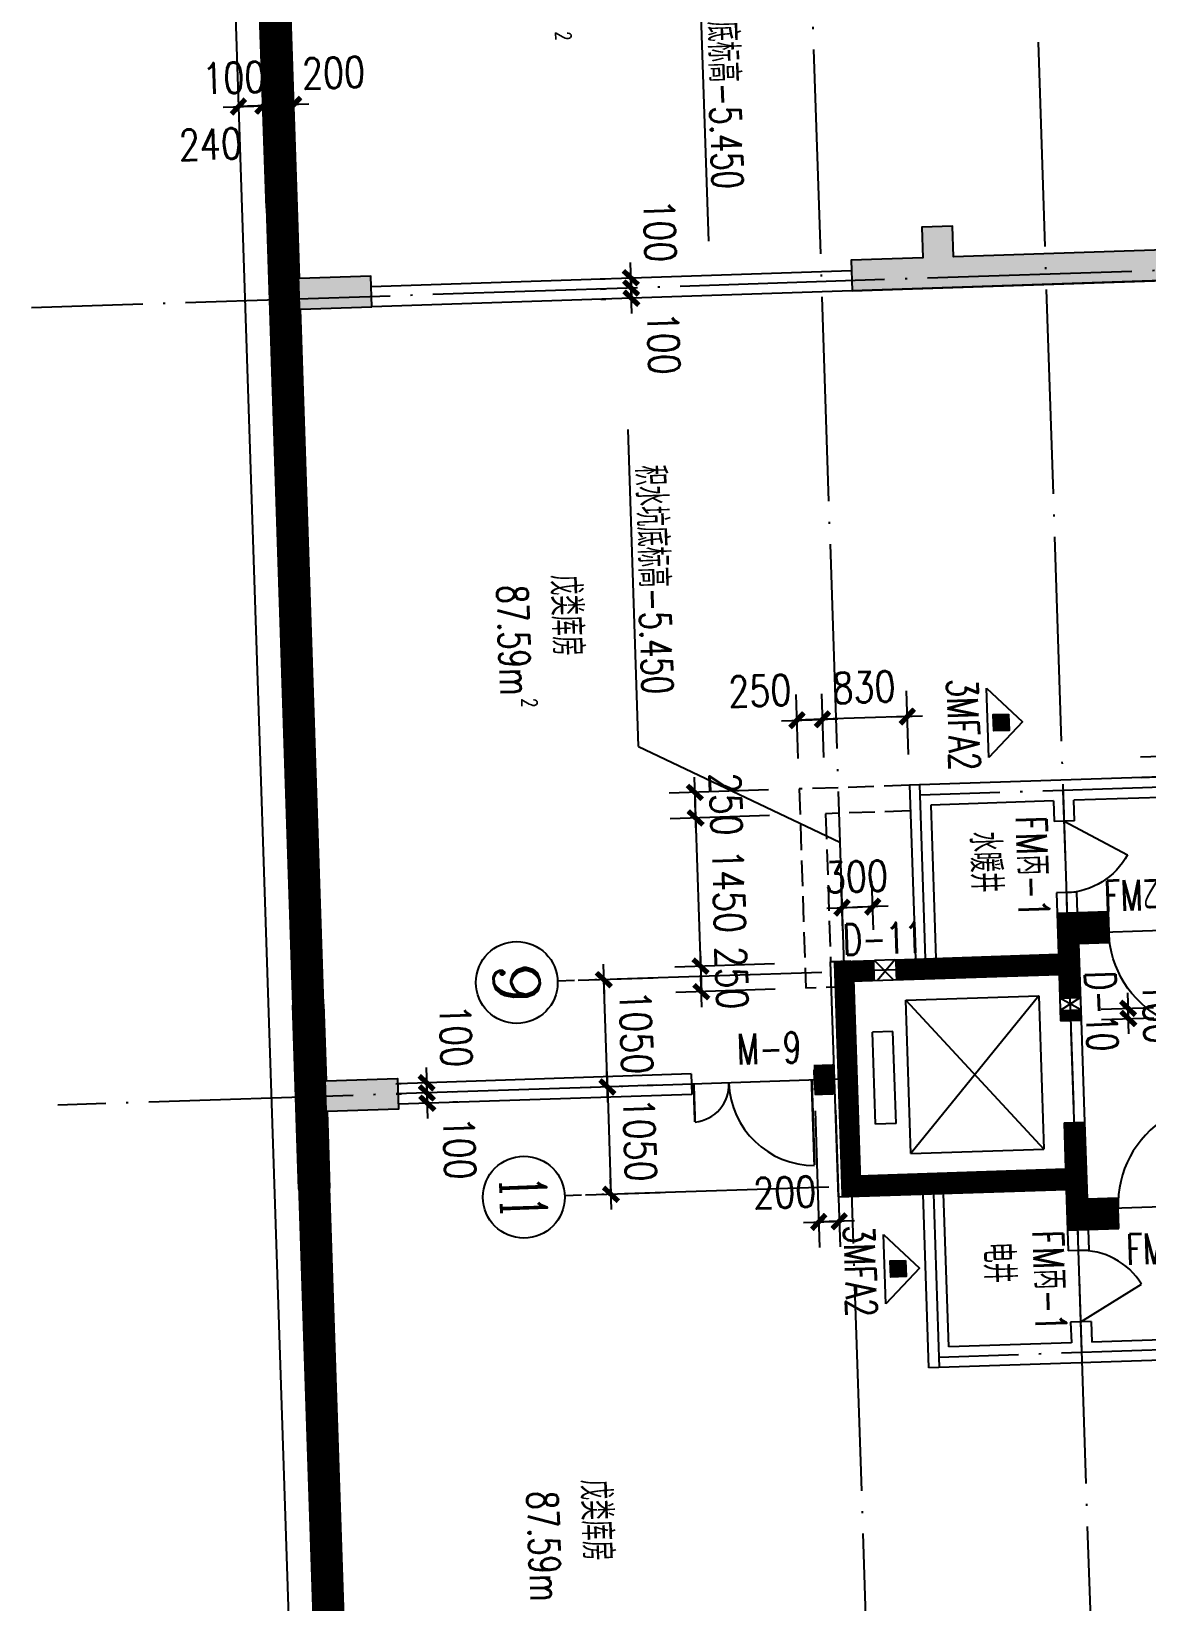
# Model space of a CAD drawing. Extents: x 634182 to 802382, y -1101880 to -864080.
# Drawn here: x 650949 to 661855, y -932126 to -916773 of the extents above; entities that cross this region are included whole.
import ezdxf
from ezdxf.enums import TextEntityAlignment as Align

# ---------------------------------------------------------------- set-up
doc = ezdxf.new("R2010")
doc.units = 0
doc.header["$LTSCALE"] = 1000
doc.header["$MEASUREMENT"] = 0
doc.linetypes.add('DASH', pattern=[0.35, 0.25, -0.1])
doc.linetypes.add('DOTE', pattern=[2.42, 2, -0.2, 0.02, -0.2])
doc.layers.get('0').update_dxf_attribs({"linetype": 'CONTINUOUS'})
doc.layers.get('DEFPOINTS').update_dxf_attribs({"linetype": 'CONTINUOUS'})
for name, color, linetype in [('210', 4, 'CONTINUOUS'), ('AXIS', 3, 'CONTINUOUS'), ('AXIS_TEXT', 7, 'CONTINUOUS'), ('DOTE', 1, 'DOTE'), ('LVTRY', 23, 'CONTINUOUS'), ('MC', 4, 'CONTINUOUS'), ('PUB_DIM', 3, 'CONTINUOUS'), ('PUB_TEXT', 7, 'CONTINUOUS'), ('STAIR', 2, 'CONTINUOUS'), ('TEXT1', 7, 'CONTINUOUS'), ('WALL', 191, 'CONTINUOUS'), ('WINDOW', 2, 'CONTINUOUS'), ('WINDOW_TEXT', 6, 'CONTINUOUS')]:
    doc.layers.add(name, color=color, linetype=linetype)
doc.styles.add('_Z', font='romans', dxfattribs={"width": 0.7, "bigfont": 'Z'})
doc.styles.add('COMPLEX', font='COMPLEX')
doc.styles.add('DIM_FONT', font='simplex.shx', dxfattribs={"width": 0.8})
doc.styles.add('HZTXT', font='simplex', dxfattribs={"width": 0.8, "bigfont": 'sfont'})
doc.styles.add('SIMPLEX', font='SIMPLEX.SHX')
doc.styles.add('Z', font='romans', dxfattribs={"width": 0.8, "bigfont": 'z'})
doc.dimstyles.new('DIMN', dxfattribs={"dimtxt": 300, "dimasz": 1, "dimexe": 250, "dimexo": 300, "dimgap": 150, "dimtad": 1, "dimdec": 0, "dimzin": 0, "dimdsep": 46, "dimtxsty": 'DIM_FONT', "dimblk": '_DIMX', "dimblk1": '_DIMX', "dimblk2": '_DIMX', "dimcen": 2.5, "dimclrt": 7, "dimadec": 0, "dimazin": 0, "dimtfac": 1, "dimtdec": 0, "dimtix": 1, "dimtmove": 2, "dimatfit": 3, "dimldrblk": '_DIMX', "dimfxl": 0, "dimtolj": 1, "dimtzin": 0, "dimarcsym": 0})

# ---------------------------------------------------------------- blocks, each defined once
blk = doc.blocks.new('_DIMX')
blk.add_line((-150, 0), (150, 0))
at = {"const_width": 50}
blk.add_lwpolyline([(-70, -70), (70, 70)], dxfattribs=at)
blk = doc.blocks.new('*D973')
at = {"color": 0, "linetype": 'ByBlock'}
for p, q in [((658885, -925567), (658869, -925091)), ((659184, -925557), (659169, -925081)), ((658876, -925341), (658875, -925341)), ((658877, -925341), (659177, -925331)), ((659178, -925331), (659179, -925331))]:
    blk.add_line(p, q, dxfattribs=at)
at = {"layer": 'DEFPOINTS', "color": 0, "linetype": 'ByBlock'}
for p in [(659177, -925331), (658895, -925867), (659194, -925857)]:
    blk.add_point(p, dxfattribs=at)
at = {"color": 0, "linetype": 'ByBlock'}
for p, rotation in [((658877, -925341), 1.900000000038666), ((659177, -925331), 181.9000000000387)]:
    blk.add_blockref('_DIMX', p, dxfattribs=dict(at, rotation=rotation))
at = {"color": 7, "linetype": 'ByBlock', "insert": (659017, -925036), "char_height": 300, "attachment_point": 5, "rotation": 1.9, "style": 'DIM_FONT'}
blk.add_mtext('\\A1;300', dxfattribs=at)
blk = doc.blocks.new('M_A1SFU')
blk.add_line((-0.5, 0), (0, -0.866))
blk.add_arc((-0.5, 0), 1, 300, 0)
blk = doc.blocks.new('*D981')
at = {"color": 0, "linetype": 'ByBlock'}
for p, q in [((652964, -917209), (652966, -917259)), ((653204, -917201), (653205, -917251)), ((652973, -917508), (652972, -917508)), ((653214, -917500), (652974, -917508)), ((653214, -917500), (652974, -917508)), ((653215, -917500), (653216, -917500))]:
    blk.add_line(p, q, dxfattribs=at)
at = {"layer": 'DEFPOINTS', "color": 0, "linetype": 'ByBlock'}
for p in [(652974, -917508), (652974, -917508), (653214, -917500)]:
    blk.add_point(p, dxfattribs=at)
at = {"color": 0, "linetype": 'ByBlock'}
for p, rotation in [((652974, -917508), 1.899999999996778), ((653214, -917500), 181.8999999999968)]:
    blk.add_blockref('_DIMX', p, dxfattribs=dict(at, rotation=rotation))
at = {"color": 7, "linetype": 'ByBlock', "insert": (652699, -917876), "char_height": 300, "attachment_point": 5, "rotation": 1.9, "style": 'DIM_FONT'}
blk.add_mtext('\\A1;240', dxfattribs=at)
blk = doc.blocks.new('*D982')
at = {"color": 0, "linetype": 'ByBlock'}
for p, q in [((653313, -917497), (653312, -917497)), ((653314, -917497), (653514, -917491)), ((653314, -917497), (653514, -917491)), ((653515, -917490), (653516, -917490)), ((653324, -917797), (653322, -917747)), ((653524, -917790), (653522, -917740))]:
    blk.add_line(p, q, dxfattribs=at)
at = {"layer": 'DEFPOINTS', "color": 0, "linetype": 'ByBlock'}
for p in [(653314, -917497), (653514, -917491), (653514, -917491)]:
    blk.add_point(p, dxfattribs=at)
at = {"color": 0, "linetype": 'ByBlock'}
for p, rotation in [((653314, -917497), 1.899999999999977), ((653514, -917491), 181.9)]:
    blk.add_blockref('_DIMX', p, dxfattribs=dict(at, rotation=rotation))
at = {"color": 7, "linetype": 'ByBlock', "insert": (653904, -917177), "char_height": 300, "attachment_point": 5, "rotation": 1.9, "style": 'DIM_FONT'}
blk.add_mtext('\\A1;200', dxfattribs=at)
blk = doc.blocks.new('*D983')
at = {"color": 0, "linetype": 'ByBlock'}
for p, q in [((653204, -917201), (653205, -917251)), ((653304, -917197), (653306, -917247)), ((653214, -917500), (653314, -917497)), ((653214, -917500), (653314, -917497)), ((653315, -917497), (653316, -917497)), ((653213, -917501), (653212, -917501))]:
    blk.add_line(p, q, dxfattribs=at)
at = {"layer": 'DEFPOINTS', "color": 0, "linetype": 'ByBlock'}
for p in [(653314, -917497), (653314, -917497), (653214, -917500)]:
    blk.add_point(p, dxfattribs=at)
at = {"color": 0, "linetype": 'ByBlock'}
for p, rotation in [((653214, -917500), 1.899999999836108), ((653314, -917497), 181.8999999998361)]:
    blk.add_blockref('_DIMX', p, dxfattribs=dict(at, rotation=rotation))
at = {"color": 7, "linetype": 'ByBlock', "insert": (652929, -917226), "char_height": 300, "attachment_point": 5, "rotation": 1.9, "style": 'DIM_FONT'}
blk.add_mtext('\\A1;100', dxfattribs=at)
blk = doc.blocks.new('*D1001')
at = {"color": 0, "linetype": 'ByBlock'}
for p, q in [((656514, -919292), (656564, -919291)), ((656814, -919281), (656814, -919280)), ((656814, -919282), (656817, -919382)), ((656814, -919282), (656817, -919382)), ((656517, -919392), (656567, -919390)), ((656817, -919383), (656817, -919384))]:
    blk.add_line(p, q, dxfattribs=at)
at = {"layer": 'DEFPOINTS', "color": 0, "linetype": 'ByBlock'}
for p in [(656814, -919282), (656817, -919382), (656817, -919382)]:
    blk.add_point(p, dxfattribs=at)
at = {"color": 0, "linetype": 'ByBlock'}
for p, rotation in [((656814, -919282), 271.9), ((656817, -919382), 91.90000000000002)]:
    blk.add_blockref('_DIMX', p, dxfattribs=dict(at, rotation=rotation))
at = {"color": 7, "linetype": 'ByBlock', "insert": (657132, -919822), "char_height": 300, "attachment_point": 5, "rotation": 271.9, "style": 'DIM_FONT'}
blk.add_mtext('\\A1;100', dxfattribs=at)
blk = doc.blocks.new('*D1002')
at = {"color": 0, "linetype": 'ByBlock'}
for p, q in [((656811, -919181), (656810, -919180)), ((656811, -919182), (656814, -919282)), ((656811, -919182), (656814, -919282)), ((656511, -919192), (656561, -919191)), ((656514, -919292), (656564, -919291)), ((656814, -919283), (656814, -919284))]:
    blk.add_line(p, q, dxfattribs=at)
at = {"layer": 'DEFPOINTS', "color": 0, "linetype": 'ByBlock'}
for p in [(656811, -919182), (656814, -919282), (656814, -919282)]:
    blk.add_point(p, dxfattribs=at)
at = {"color": 0, "linetype": 'ByBlock'}
for p, rotation in [((656811, -919182), 271.9000000000798), ((656814, -919282), 91.9000000000798)]:
    blk.add_blockref('_DIMX', p, dxfattribs=dict(at, rotation=rotation))
at = {"color": 7, "linetype": 'ByBlock', "insert": (657095, -918723), "char_height": 300, "attachment_point": 5, "rotation": 271.9, "style": 'DIM_FONT'}
blk.add_mtext('\\A1;100', dxfattribs=at)
blk = doc.blocks.new('*D1003')
at = {"color": 0, "linetype": 'ByBlock'}
for p, q in [((658159, -924190), (657187, -924223)), ((657437, -924213), (657436, -924212)), ((657437, -924214), (657445, -924464)), ((658167, -924440), (657195, -924472)), ((657445, -924465), (657445, -924466))]:
    blk.add_line(p, q, dxfattribs=at)
at = {"layer": 'DEFPOINTS', "color": 0, "linetype": 'ByBlock'}
for p in [(658458, -924180), (657445, -924464), (658467, -924430)]:
    blk.add_point(p, dxfattribs=at)
at = {"color": 0, "linetype": 'ByBlock'}
for p, rotation in [((657437, -924214), 271.9000000000031), ((657445, -924464), 91.90000000000309)]:
    blk.add_blockref('_DIMX', p, dxfattribs=dict(at, rotation=rotation))
at = {"color": 7, "linetype": 'ByBlock', "insert": (657741, -924329), "char_height": 300, "attachment_point": 5, "rotation": 271.9, "style": 'DIM_FONT'}
blk.add_mtext('\\A1;250', dxfattribs=at)
blk = doc.blocks.new('*D1004')
at = {"color": 0, "linetype": 'ByBlock'}
for p, q in [((658448, -923881), (658428, -923258)), ((658698, -923872), (658678, -923250)), ((658435, -923508), (658434, -923508)), ((658686, -923499), (658436, -923508)), ((658686, -923499), (658436, -923508)), ((658687, -923499), (658688, -923499))]:
    blk.add_line(p, q, dxfattribs=at)
at = {"layer": 'DEFPOINTS', "color": 0, "linetype": 'ByBlock'}
for p in [(658436, -923508), (658458, -924180), (658708, -924172)]:
    blk.add_point(p, dxfattribs=at)
at = {"color": 0, "linetype": 'ByBlock'}
for p, rotation in [((658436, -923508), 1.900000000027158), ((658686, -923499), 181.9000000000271)]:
    blk.add_blockref('_DIMX', p, dxfattribs=dict(at, rotation=rotation))
at = {"color": 7, "linetype": 'ByBlock', "insert": (658073, -923220), "char_height": 300, "attachment_point": 5, "rotation": 1.9, "style": 'DIM_FONT'}
blk.add_mtext('\\A1;250', dxfattribs=at)
blk = doc.blocks.new('*D1005')
at = {"color": 0, "linetype": 'ByBlock'}
for p, q in [((658698, -923872), (658678, -923250)), ((659528, -923845), (659507, -923222)), ((659515, -923472), (658686, -923499)), ((659516, -923472), (659517, -923472)), ((658685, -923499), (658684, -923499))]:
    blk.add_line(p, q, dxfattribs=at)
at = {"layer": 'DEFPOINTS', "color": 0, "linetype": 'ByBlock'}
for p in [(658686, -923499), (658708, -924172), (659538, -924145)]:
    blk.add_point(p, dxfattribs=at)
at = {"color": 0, "linetype": 'ByBlock'}
for p, rotation in [((658686, -923499), 1.900000000061864), ((659515, -923472), 181.9000000000619)]:
    blk.add_blockref('_DIMX', p, dxfattribs=dict(at, rotation=rotation))
at = {"color": 7, "linetype": 'ByBlock', "insert": (659091, -923186), "char_height": 300, "attachment_point": 5, "rotation": 1.9, "style": 'DIM_FONT'}
blk.add_mtext('\\A1;830', dxfattribs=at)
blk = doc.blocks.new('*D1010')
at = {"color": 0, "linetype": 'ByBlock'}
for p, q in [((662430, -923849), (661795, -923870)), ((662044, -923860), (662044, -923859)), ((662051, -924061), (662044, -923861)), ((662436, -924048), (661801, -924070)), ((662051, -924062), (662051, -924063))]:
    blk.add_line(p, q, dxfattribs=at)
at = {"layer": 'DEFPOINTS', "color": 0, "linetype": 'ByBlock'}
for p in [(662044, -923861), (662729, -923839), (662736, -924038)]:
    blk.add_point(p, dxfattribs=at)
at = {"color": 0, "linetype": 'ByBlock'}
for p, rotation in [((662044, -923861), 271.9000000000775), ((662051, -924061), 91.90000000007753)]:
    blk.add_blockref('_DIMX', p, dxfattribs=dict(at, rotation=rotation))
at = {"color": 7, "linetype": 'ByBlock', "insert": (662348, -923951), "char_height": 300, "attachment_point": 5, "rotation": 271.9, "style": 'DIM_FONT'}
blk.add_mtext('\\A1;200', dxfattribs=at)
blk = doc.blocks.new('*D1011')
at = {"color": 0, "linetype": 'ByBlock'}
for p, q in [((657064, -927078), (656332, -927103)), ((656582, -927093), (656582, -927092)), ((656582, -927094), (656617, -928144)), ((657098, -928128), (656367, -928152)), ((656617, -928145), (656617, -928146))]:
    blk.add_line(p, q, dxfattribs=at)
at = {"layer": 'DEFPOINTS', "color": 0, "linetype": 'ByBlock'}
for p in [(657364, -927068), (656617, -928144), (657398, -928118)]:
    blk.add_point(p, dxfattribs=at)
at = {"color": 0, "linetype": 'ByBlock'}
for p, rotation in [((656582, -927094), 271.9), ((656617, -928144), 91.90000000000002)]:
    blk.add_blockref('_DIMX', p, dxfattribs=dict(at, rotation=rotation))
at = {"color": 7, "linetype": 'ByBlock', "insert": (656899, -927609), "char_height": 300, "attachment_point": 5, "rotation": 271.9, "style": 'DIM_FONT'}
blk.add_mtext('\\A1;1050', dxfattribs=at)
blk = doc.blocks.new('*D1012')
at = {"color": 0, "linetype": 'ByBlock'}
for p, q in [((657029, -926029), (656297, -926053)), ((656547, -926044), (656547, -926043)), ((656582, -927094), (656547, -926045)), ((657064, -927078), (656332, -927103)), ((656582, -927095), (656582, -927096))]:
    blk.add_line(p, q, dxfattribs=at)
at = {"layer": 'DEFPOINTS', "color": 0, "linetype": 'ByBlock'}
for p in [(656547, -926045), (657329, -926019), (657364, -927068)]:
    blk.add_point(p, dxfattribs=at)
at = {"color": 0, "linetype": 'ByBlock'}
for p, rotation in [((656547, -926045), 271.9), ((656582, -927094), 91.90000000000002)]:
    blk.add_blockref('_DIMX', p, dxfattribs=dict(at, rotation=rotation))
at = {"color": 7, "linetype": 'ByBlock', "insert": (656864, -926560), "char_height": 300, "attachment_point": 5, "rotation": 271.9, "style": 'DIM_FONT'}
blk.add_mtext('\\A1;1050', dxfattribs=at)
blk = doc.blocks.new('*D1015')
at = {"color": 0, "linetype": 'ByBlock'}
for p, q in [((654817, -927152), (654817, -927151)), ((654817, -927153), (654821, -927253)), ((654817, -927153), (654821, -927253)), ((655117, -927143), (655067, -927144)), ((654821, -927254), (654821, -927255)), ((655120, -927243), (655070, -927244))]:
    blk.add_line(p, q, dxfattribs=at)
at = {"layer": 'DEFPOINTS', "color": 0, "linetype": 'ByBlock'}
for p in [(654817, -927153), (654821, -927253), (654821, -927253)]:
    blk.add_point(p, dxfattribs=at)
at = {"color": 0, "linetype": 'ByBlock'}
for p, rotation in [((654817, -927153), 271.9), ((654821, -927253), 91.90000000000002)]:
    blk.add_blockref('_DIMX', p, dxfattribs=dict(at, rotation=rotation))
at = {"color": 7, "linetype": 'ByBlock', "insert": (655135, -927693), "char_height": 300, "attachment_point": 5, "rotation": 271.9, "style": 'DIM_FONT'}
blk.add_mtext('\\A1;100', dxfattribs=at)
blk = doc.blocks.new('_AXISO')
blk.add_circle((0, 0), 0.5)
at = {"layer": 'AXIS_TEXT', "style": 'COMPLEX', "width": 1.041667}
blk.add_attdef('A', text='', height=0.56, dxfattribs=at).set_placement((-0.25, -0.28), (0.25, -0.28), align=Align.FIT)
blk = doc.blocks.new('*D1016')
at = {"color": 0, "linetype": 'ByBlock'}
for p, q in [((654514, -927063), (654564, -927061)), ((654517, -927163), (654567, -927161)), ((654814, -927052), (654814, -927051)), ((654814, -927053), (654817, -927153)), ((654814, -927053), (654817, -927153)), ((654817, -927154), (654817, -927155))]:
    blk.add_line(p, q, dxfattribs=at)
at = {"layer": 'DEFPOINTS', "color": 0, "linetype": 'ByBlock'}
for p in [(654814, -927053), (654817, -927153), (654817, -927153)]:
    blk.add_point(p, dxfattribs=at)
at = {"color": 0, "linetype": 'ByBlock'}
for p, rotation in [((654814, -927053), 271.8999999999098), ((654817, -927153), 91.89999999990975)]:
    blk.add_blockref('_DIMX', p, dxfattribs=dict(at, rotation=rotation))
at = {"color": 7, "linetype": 'ByBlock', "insert": (655099, -926593), "char_height": 300, "attachment_point": 5, "rotation": 271.9, "style": 'DIM_FONT'}
blk.add_mtext('\\A1;100', dxfattribs=at)
blk = doc.blocks.new('*D1021')
at = {"color": 0, "linetype": 'ByBlock'}
for p, q in [((658813, -927320), (658857, -928658)), ((658613, -927327), (658657, -928664)), ((658648, -928414), (658647, -928414)), ((658849, -928408), (658649, -928414)), ((658849, -928408), (658649, -928414)), ((658850, -928408), (658851, -928408))]:
    blk.add_line(p, q, dxfattribs=at)
at = {"layer": 'DEFPOINTS', "color": 0, "linetype": 'ByBlock'}
for p in [(658603, -927027), (658803, -927021), (658649, -928414)]:
    blk.add_point(p, dxfattribs=at)
at = {"color": 0, "linetype": 'ByBlock'}
for p, rotation in [((658649, -928414), 1.900000000045326), ((658849, -928408), 181.9000000000453)]:
    blk.add_blockref('_DIMX', p, dxfattribs=dict(at, rotation=rotation))
at = {"color": 7, "linetype": 'ByBlock', "insert": (658316, -928125), "char_height": 300, "attachment_point": 5, "rotation": 1.9, "style": 'DIM_FONT'}
blk.add_mtext('\\A1;200', dxfattribs=at)
blk = doc.blocks.new('_A2AKO')
at = {"const_width": 0.02}
for points in [[(-0.481, -0.001), (-0.481, -0.308)], [(0.481, 0.001), (0.481, -0.691)]]:
    blk.add_lwpolyline(points, dxfattribs=at)
for centre, radius, start, end in [((-0.501, -0.003), 0.307, 274.2492, 0.2101), ((0.505, 0.002), 0.699, 180.2762, 268.0603)]:
    blk.add_arc(centre, radius, start, end)
blk = doc.blocks.new('_DBLK')
blk.add_line((-0.5, 0), (0, -0.866))
blk.add_arc((-0.5, 0), 1, 300, 0)
at = {"layer": 'WINDOW_TEXT', "style": 'SIMPLEX', "flags": 9}
blk.add_attdef('A', text='', height=1, dxfattribs=at).set_placement((0, 1.5), align=Align.MIDDLE)
blk = doc.blocks.new('*D1026')
at = {"color": 0, "linetype": 'ByBlock'}
for p, q in [((658215, -925889), (657243, -925922)), ((657493, -925912), (657493, -925911)), ((657493, -925913), (657501, -926163)), ((658223, -926139), (657251, -926172)), ((657501, -926164), (657501, -926165))]:
    blk.add_line(p, q, dxfattribs=at)
at = {"layer": 'DEFPOINTS', "color": 0, "linetype": 'ByBlock'}
for p in [(658515, -925879), (657501, -926163), (658523, -926129)]:
    blk.add_point(p, dxfattribs=at)
at = {"color": 0, "linetype": 'ByBlock'}
for p, rotation in [((657493, -925913), 271.8999999999506), ((657501, -926163), 91.89999999995065)]:
    blk.add_blockref('_DIMX', p, dxfattribs=dict(at, rotation=rotation))
at = {"color": 7, "linetype": 'ByBlock', "insert": (657797, -926028), "char_height": 300, "attachment_point": 5, "rotation": 271.9, "style": 'DIM_FONT'}
blk.add_mtext('\\A1;250', dxfattribs=at)
blk = doc.blocks.new('*D1027')
at = {"color": 0, "linetype": 'ByBlock'}
for p, q in [((661411, -926334), (661924, -926317)), ((661674, -926324), (661674, -926323)), ((661677, -926425), (661674, -926325)), ((661415, -926434), (661927, -926417)), ((661677, -926426), (661677, -926427))]:
    blk.add_line(p, q, dxfattribs=at)
at = {"layer": 'DEFPOINTS', "color": 0, "linetype": 'ByBlock'}
for p in [(661112, -926344), (661674, -926325), (661115, -926444)]:
    blk.add_point(p, dxfattribs=at)
at = {"color": 0, "linetype": 'ByBlock'}
for p, rotation in [((661674, -926325), 271.9000000000498), ((661677, -926425), 91.90000000004976)]:
    blk.add_blockref('_DIMX', p, dxfattribs=dict(at, rotation=rotation))
at = {"color": 7, "linetype": 'ByBlock', "insert": (661975, -926365), "char_height": 300, "attachment_point": 5, "rotation": 271.9, "style": 'DIM_FONT'}
blk.add_mtext('\\A1;100', dxfattribs=at)

msp = doc.modelspace()

# ---------------------------------------------------------------- hatches: boundary and pattern name
at = {"layer": '210'}
for points in [[(653306.833, -920299.078), (653606.668, -920289.131), (653580.13, -919489.681), (654279.745, -919466.472), (654269.813, -919166.527), (653570.198, -919189.733), (653546.989, -918490.121), (653247.154, -918500.067)], [(653865.7, -928084.897), (653840.834, -927335.309), (654540.449, -927312.1), (654530.502, -927012.265), (653830.887, -927035.474), (653806.024, -926285.987), (653506.104, -926295.936), (653565.865, -928094.843)]]:
    msp.add_hatch(color=256, dxfattribs=at).paths.add_polyline_path(points)
h = msp.add_hatch(color=256, dxfattribs=at)
h.paths.add_polyline_path([(662815.075, -918882.37), (662821.704, -919082.182), (658973.821, -919209.85), (658967.195, -919010.116), (659666.807, -918986.809), (659656.861, -918686.974), (659956.696, -918677.027), (659966.642, -918976.862)])
h.paths.add_polyline_path([(662525.187, -919192.152), (658977.142, -919309.952), (658973.821, -919209.85), (662821.704, -919082.182), (662838.284, -919581.985), (662538.449, -919591.932)])
at = {"layer": 'PUB_DIM'}
for points in [[(660355.556, -923453.857), (660360.812, -923612.283), (660511.303, -923607.29), (660506.047, -923448.864)], [(659347.264, -928795.6), (659352.519, -928954.026), (659503.01, -928949.034), (659497.755, -928790.608)]]:
    msp.add_hatch(color=256, dxfattribs=at).paths.add_polyline_path(points)

# ---------------------------------------------------------------- linework, layer by layer
at = {"layer": 'DOTE'}
for p, q in [((662067.446, -955157.293), (660300.728, -901900.232)), ((652804.785, -902148.898), (653894.159, -934987.671)), ((658358.053, -909693.767), (659459.866, -942907.495)), ((668968.362, -918879.037), (650949.191, -919476.898)), ((659700.698, -926040.235), (659637.703, -924141.279)), ((662839.259, -924135.128), (659641.018, -924241.224)), ((661222.602, -929691.783), (661040.249, -924194.807)), ((670681.388, -925275.748), (661086.666, -925594.037)), ((661096.612, -925893.872), (656095.535, -926059.775)), ((658967.448, -928065.659), (658897.822, -925966.814)), ((658967.448, -928065.659), (658897.822, -925966.814)), ((658967.448, -928065.659), (658897.822, -925966.814)), ((658932.635, -927016.237), (651207.798, -927272.496)), ((661166.238, -927992.718), (656165.161, -928158.621)), ((659767.008, -928039.135), (659826.687, -929838.146)), ((670770.907, -927974.263), (661176.185, -928292.553)), ((663021.613, -929632.104), (659823.372, -929738.201))]:
    msp.add_line(p, q, dxfattribs=at)
at = {"layer": 'LVTRY'}
msp.add_line((661214.793, -926440.255), (661247.948, -927439.705), dxfattribs=at)
at = {"layer": 'MC', "linetype": 'Continuous'}
for p, q in [((659382.936, -926050.776), (659194.373, -925856.921)), ((659394.263, -925850.29), (659221.494, -926056.132)), ((661211.477, -926340.31), (661007.609, -926227.007)), ((661207.499, -926220.375), (661011.587, -926346.941))]:
    msp.add_line(p, q, dxfattribs=at)
for points in [[(661484.788, -925530.803, 300, 300, 0), (661085.008, -925544.065, 200, 200, 0), (661107.554, -926223.691, 200, 200, 0)], [(661148.003, -927443.02, 200, 200, 0), (661176.185, -928292.553, 200, 200, 0), (661177.843, -928342.525, 300, 300, 0), (661577.623, -928329.263, 300, 300, 0)]]:
    msp.add_lwpolyline(points, format="xyseb", dxfattribs=at)
for points, const_width in [([(659197.689, -925956.866), (658897.822, -925966.814), (658967.448, -928065.659), (661166.238, -927992.718)], 200), ([(661096.612, -925893.872), (659397.579, -925950.235)], 200), ([(661111.532, -926343.625), (661114.848, -926443.57)], 200), ([(658602.816, -927027.178), (658802.706, -927020.547)], 300)]:
    msp.add_lwpolyline(points, dxfattribs=dict(at, const_width=const_width))
at = {"layer": 'PUB_DIM', "linetype": 'Continuous'}
for p, q in [((657573.197, -918825.076), (657470.355, -915724.96)), ((656887.084, -923764.307), (656784.243, -920664.191)), ((656887.084, -923764.307), (658856.111, -924700.373))]:
    msp.add_line(p, q, dxfattribs=at)
at = {"layer": 'PUB_DIM'}
for p, q in [((660313.228, -923874.159), (660290.722, -923195.71)), ((659304.936, -929215.903), (659282.429, -928537.453))]:
    msp.add_line(p, q, dxfattribs=at)
for points in [[(660290.722, -923195.71), (660641.2, -923523.681), (660313.228, -923874.159)], [(659282.429, -928537.453), (659632.907, -928865.425), (659304.936, -929215.903)]]:
    msp.add_lwpolyline(points, dxfattribs=at)
for points in [[(660506.047, -923448.864), (660511.303, -923607.29), (660360.812, -923612.283), (660355.556, -923453.857)], [(659497.755, -928790.608), (659503.01, -928949.034), (659352.519, -928954.026), (659347.264, -928795.6)]]:
    msp.add_lwpolyline(points, close=True, dxfattribs=at)
at = {"layer": 'STAIR', "linetype": 'DASH'}
for p, q in [((659537.758, -924144.595), (658458.352, -924180.402)), ((658458.352, -924180.402), (658523.004, -926129.33)), ((659546.047, -924394.457), (658716.503, -924421.976)), ((658716.503, -924421.976), (658764.578, -925871.179)), ((658964.468, -925864.548), (658764.578, -925871.179)), ((658972.757, -926114.41), (658523.004, -926129.33))]:
    msp.add_line(p, q, dxfattribs=at)
at = {"layer": 'WALL'}
for p, q in [((652495.438, -903076.63), (654084.893, -950990.147)), ((653246.817, -918500.197), (653032.974, -912053.743)), ((653547.334, -918490.238), (653388.208, -913693.626)), ((654273.199, -919266.563), (658970.533, -919110.72)), ((662525.209, -919192.823), (654279.826, -919466.35)), ((653276.997, -919399.659), (653505.764, -926295.769)), ((653805.599, -926285.823), (653606.672, -920289.238)), ((662985.861, -924030.209), (659537.758, -924144.595)), ((659537.758, -924144.595), (659594.122, -925843.66)), ((662692.657, -924240.046), (661143.509, -924291.437)), ((660943.619, -924298.068), (659744.279, -924337.854)), ((659744.279, -924337.854), (659794.012, -925837.029)), ((660943.619, -924298.068), (660950.25, -924497.958)), ((661150.14, -924491.327), (661143.509, -924291.437)), ((661150.14, -924491.327), (660950.25, -924497.958)), ((661173.349, -925190.942), (660973.459, -925197.573)), ((660973.459, -925197.573), (660993.352, -925797.243)), ((661179.98, -925390.832), (661173.349, -925190.942)), ((661479.815, -925380.885), (660980.09, -925397.463)), ((661479.815, -925380.885), (661489.762, -925680.72)), ((661189.926, -925690.667), (661489.762, -925680.72)), ((661189.926, -925690.667), (661214.793, -926440.255)), ((658764.578, -925871.179), (659194.373, -925856.921)), ((658840.835, -928169.914), (658764.578, -925871.179)), ((659394.263, -925850.29), (659194.373, -925856.921)), ((659394.263, -925850.29), (660993.352, -925797.243)), ((660999.983, -925997.133), (658971.099, -926064.438)), ((658971.099, -926064.438), (659034.094, -927963.393)), ((660999.983, -925997.133), (661014.903, -926446.886)), ((661007.609, -926227.007), (661207.499, -926220.375)), ((653505.764, -926295.769), (653764.375, -934091.481)), ((661011.587, -926346.941), (661211.477, -926340.31)), ((661014.903, -926446.886), (661214.793, -926440.255)), ((657400.161, -926967.019), (654532.067, -927062.163)), ((657400.161, -926967.019), (657406.792, -927166.909)), ((658599.501, -926927.233), (658606.132, -927127.123)), ((657406.792, -927166.909), (654538.698, -927262.053)), ((661048.058, -927446.336), (661247.948, -927439.705)), ((661048.058, -927446.336), (661062.978, -927896.088)), ((661247.948, -927439.705), (661272.814, -928189.292)), ((659034.094, -927963.393), (661062.978, -927896.088)), ((654064.21, -934081.534), (653865.61, -928084.909)), ((658840.835, -928169.914), (661069.609, -928095.978)), ((659726.742, -929841.461), (659670.379, -928142.396)), ((659920.001, -929634.94), (659870.269, -928135.765)), ((661069.609, -928095.978), (661089.502, -928695.649)), ((661272.814, -928189.292), (661572.649, -928179.346)), ((661582.596, -928479.181), (661572.649, -928179.346)), ((661082.871, -928495.759), (661582.596, -928479.181)), ((661282.761, -928489.127), (661289.392, -928689.018)), ((661289.392, -928689.018), (661089.502, -928695.649)), ((661312.601, -929388.633), (661112.711, -929395.264)), ((661112.711, -929395.264), (661119.342, -929595.154)), ((661312.601, -929388.633), (661319.232, -929588.523)), ((661119.342, -929595.154), (659920.001, -929634.94)), ((662868.38, -929537.132), (661319.232, -929588.523)), ((663174.846, -929727.076), (659726.742, -929841.461))]:
    msp.add_line(p, q, dxfattribs=at)
at = {"layer": 'WALL', "linetype": 'Continuous', "const_width": 300}
msp.add_lwpolyline([(652921.377, -904152.986), (654449.83, -950227.611)], dxfattribs=at)
at = {"layer": 'WALL'}
for points in [[(654279.833, -919466.554), (654269.879, -919166.503), (653570.286, -919189.818), (653547.035, -918490.248), (653247.2, -918500.194), (653306.837, -920299.185), (653606.672, -920289.238), (653580.218, -919489.763)], [(662838.284, -919581.995), (662815.076, -918882.38), (659966.643, -918976.872), (659956.696, -918677.037), (659656.861, -918686.983), (659666.808, -918986.818), (658967.196, -919010.126), (658977.142, -919309.961), (662525.187, -919192.161), (662538.449, -919591.941)], [(653805.93, -926285.899), (653830.797, -927035.483), (654530.412, -927012.278), (654540.358, -927312.113), (653840.743, -927335.321), (653865.61, -928084.909), (653565.774, -928094.855), (653506.095, -926295.845)]]:
    msp.add_lwpolyline(points, close=True, dxfattribs=at)
at = {"layer": 'WINDOW'}
for p, q in [((659501.397, -926246.956), (660800.798, -926203.851)), ((659551.13, -927746.132), (659501.397, -926246.956)), ((659501.397, -926246.956), (660850.53, -927703.026)), ((660800.798, -926203.851), (659551.13, -927746.132)), ((660800.798, -926203.851), (660850.53, -927703.026)), ((659375.06, -926551.312), (659175.17, -926557.943)), ((659404.899, -927450.817), (659375.06, -926551.312)), ((659205.009, -927457.449), (659175.17, -926557.943)), ((659404.899, -927450.817), (659205.009, -927457.449)), ((659551.13, -927746.132), (660850.53, -927703.026))]:
    msp.add_line(p, q, dxfattribs=at)

# ---------------------------------------------------------------- block references
at = {"layer": 'AXIS'}
ref = msp.add_blockref('_AXISO', (655695.755, -926073.037), dxfattribs=dict(at, xscale=800, yscale=800, zscale=800, rotation=271.9))
ref.add_attrib('A', '9', dxfattribs={"layer": 'AXIS_TEXT', "height": 448, "rotation": 271.9, "style": 'COMPLEX', "width": 1.339286}).set_placement((655465.247, -925880.574), (655478.509, -926280.354), align=Align.FIT)
ref = msp.add_blockref('_AXISO', (655765.381, -928171.883), dxfattribs=dict(at, xscale=800, yscale=800, zscale=800, rotation=271.9))
ref.add_attrib('A', '11', dxfattribs={"layer": 'AXIS_TEXT', "height": 448, "rotation": 271.9, "style": 'COMPLEX', "width": 0.78125}).set_placement((655534.873, -927979.419), (655548.135, -928379.2), align=Align.FIT)
at = {"layer": 'WINDOW'}
for name, p, xscale, yscale, zscale, rotation in [('M_A1SFU', (661061.8, -924844.45), -700, 700, 700, 91.9), ('_DBLK', (661986.171, -925564.198), 1000, -1000, 1000, 181.9), ('_A2AKO', (658003.146, -927047.071), 1200, 1200, 1200, 1.899999999999999), ('_DBLK', (662075.69, -928262.713), -1000, -1000, 1000, 1.899999999999999), ('M_A1SFU', (661201.051, -929042.141), 700, 700, 700, 91.9)]:
    msp.add_blockref(name, p, dxfattribs=dict(at, xscale=xscale, yscale=yscale, zscale=zscale, rotation=rotation))

# ---------------------------------------------------------------- texts
at = {"color": 2, "style": '_Z', "width": 0.7}
for s, p in [('水暖井', (660122.193, -924600.633)), ('电井', (660255.434, -928617.125))]:
    msp.add_text(s, height=300, rotation=271.9, dxfattribs=at).set_placement(p)
at = {"layer": 'MC', "linetype": 'Continuous', "width": 0.7}
for s, rotation, style, p in [('FM丙-1', 271.9, 'HZTXT', (660573.898, -924450.872)), ('FM乙-2', 1.9, 'HZTXT', (661444.876, -925378.528)), ('D-11', 1.9, 'HZTXT', (658890.207, -925804.964)), ('D-10', 271.9, 'HZTXT', (661250.301, -925966.663)), ('M-9', 1.9, 'Z', (657853.345, -926876.529)), ('FM丙-1', 271.9, 'HZTXT', (660739.133, -928501.688)), ('FM乙-2', 1.9, 'HZTXT', (661663.343, -928835.014))]:
    msp.add_text(s, height=300, rotation=rotation, dxfattribs=dict(at, style=style)).set_placement(p)
at = {"layer": 'PUB_DIM', "style": 'Z', "width": 0.7}
for p in [(659898.9, -923106.811), (658890.608, -928448.555)]:
    msp.add_text('3MFA2', height=300, rotation=271.9, dxfattribs=at).set_placement(p)
at = {"layer": 'PUB_TEXT', "style": 'Z', "width": 0.7}
for s, height, p in [('2', 150, (656153.141, -916862.274)), ('87.59m', 300, (655686.291, -923266.147)), ('2', 150, (655822.017, -923382.349)), ('87.59m', 300, (655981.016, -932124.671))]:
    msp.add_text(s, height=height, rotation=271.9, dxfattribs=at).set_placement(p, align=Align.MIDDLE_RIGHT)
for p in [(656021.45, -922089.283), (656314.905, -930935.375)]:
    msp.add_text('戊类库房', height=300, rotation=271.9, dxfattribs=at).set_placement(p)
at = {"layer": 'TEXT1', "style": 'Z', "width": 0.7}
for p in [(657739.103, -917193.572), (657052.991, -922132.802)]:
    msp.add_text('积水坑底标高-5.450', height=300.00001, rotation=271.9, dxfattribs=at).set_placement(p, align=Align.MIDDLE)

# ---------------------------------------------------------------- dimensions: what is measured, and where the dimension line sits
at = {"layer": 'AXIS'}
for base, p2, picture, middle in [((656546.9, -926044.802), (657328.707, -926018.867), '*D1012', (656864.141, -926559.567)), ((656616.525, -928143.647), (657398.333, -928117.712), '*D1011', (656898.954, -927608.989))]:
    dim = msp.add_linear_dim(base=base, p1=(657363.52, -927068.289), p2=p2, angle=271.9, dimstyle='DIMN', dxfattribs=at)
    dim.commit()
    dim.dimension.update_dxf_attribs({"geometry": picture, "text_midpoint": middle})
at = {"layer": 'PUB_DIM', "linetype": 'Continuous'}
for base, p1, p2, angle, picture, middle, dimtype in [((653313.939, -917497.156), (653213.654, -917500.483), (653313.939, -917497.156), 1.9, '*D983', (652929.03, -917225.84), 129), ((653514.169, -917490.513), (653313.939, -917497.156), (653514.169, -917490.513), 1.9, '*D982', (653903.832, -917177.422), 128), ((652974.19, -917508.426), (653213.654, -917500.483), (652974.19, -917508.426), 181.9, '*D981', (652699.105, -917875.881), 129), ((656813.878, -919282.313), (656810.563, -919182.381), (656813.878, -919282.313), 271.9, '*D1002', (657095.478, -918722.675), 129), ((656817.191, -919382.177), (656813.878, -919282.313), (656817.191, -919382.177), 271.9, '*D1001', (657131.947, -919822.024), 128), ((658436.034, -923507.656), (658708.214, -924172.114), (658458.352, -924180.402), 181.9, '*D1004', (658072.67, -923219.545), 129), ((654817.246, -927152.758), (654813.93, -927052.813), (654817.246, -927152.758), 271.9, '*D1016', (655098.845, -926593.114), 129), ((654820.561, -927252.703), (654817.246, -927152.758), (654820.561, -927252.703), 271.9, '*D1015', (655135.316, -927692.509), 128), ((658648.836, -928414.422), (658802.706, -927020.547), (658602.816, -927027.178), 181.9, '*D1021', (658316.204, -928125.291), 129)]:
    dim = msp.add_linear_dim(base=base, p1=p1, p2=p2, angle=angle, dimstyle='DIMN', dxfattribs=at)
    dim.commit()
    dim.dimension.update_dxf_attribs({"geometry": picture, "text_midpoint": middle, "dimtype": dimtype})
for p1, p2, distance, picture, middle in [((659537.758, -924144.595), (658708.214, -924172.114), -673.117, '*D1005', (659090.722, -923185.772)), ((662735.999, -924038.498), (662729.368, -923838.608), 685.329, '*D1010', (662347.566, -923951.329)), ((658458.352, -924180.402), (658466.64, -924430.265), -1022.379, '*D1003', (657740.514, -924329.284)), ((658894.57, -925866.867), (659194.373, -925856.921), 525.956, '*D973', (659017.087, -925036.392)), ((658514.715, -925879.468), (658523.004, -926129.33), -1022.379, '*D1026', (657796.878, -926028.35)), ((661114.848, -926443.57), (661111.532, -926343.625), -562.529, '*D1027', (661975.245, -926365))]:
    dim = msp.add_aligned_dim(p1=p1, p2=p2, distance=distance, dimstyle='DIMN', dxfattribs=at)
    dim.commit()
    dim.dimension.update_dxf_attribs({"geometry": picture, "text_midpoint": middle})
msp.add_aligned_dim(p1=(658466.64, -924430.265), p2=(658514.715, -925879.468), distance=-1022.379, dimstyle='DIMN', dxfattribs=at).render()

doc.saveas('drawing.dxf')
